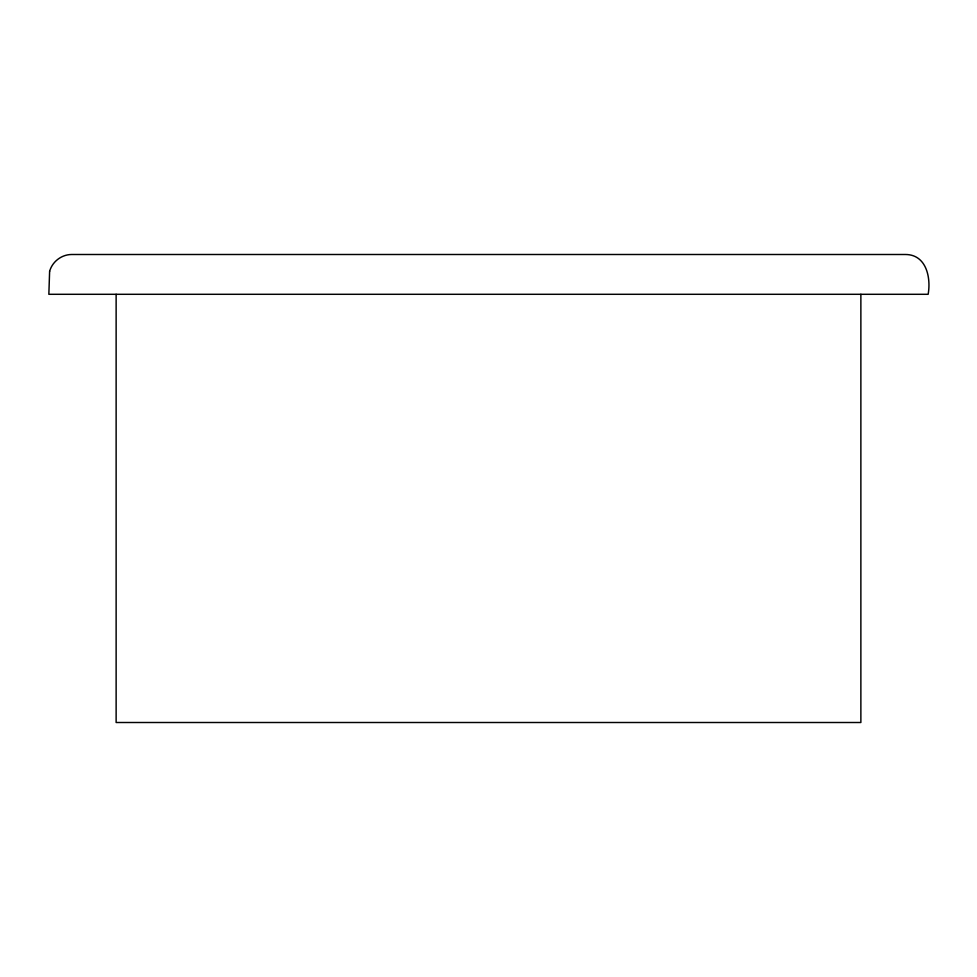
<?xml version="1.0" encoding="UTF-8"?>
<svg xmlns="http://www.w3.org/2000/svg" width="977" height="977" viewBox="0 0 977 977"><rect width="100%" height="100%" fill="white"/><g stroke="black" fill="none" stroke-linecap="round" stroke-linejoin="round"><path stroke-width="1.47" d="M860.871 294.297L860.871 722.504L116.129 722.504L116.129 294.297M49.619 271.35L48.85 294.297L928.15 294.297C931.105 277.651 926.379 254.496 905.41 254.496L71.59 254.496C61.539 254.557 52.282 261.653 49.619 271.35"/></g></svg>
